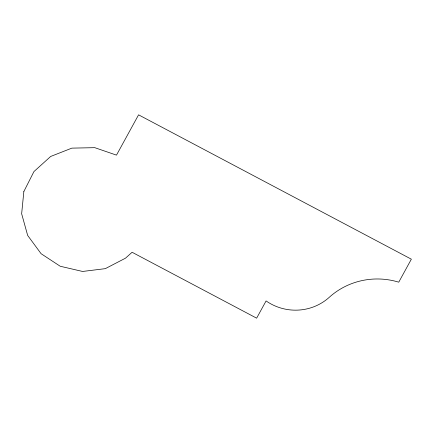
<?xml version="1.0" encoding="UTF-8"?>
<svg xmlns="http://www.w3.org/2000/svg" width="433" height="433" viewBox="0 0 433 433"><rect width="100%" height="100%" fill="white"/><g stroke="black" fill="none" stroke-linecap="round" stroke-linejoin="round"><path stroke-width="0.65" d="M23.842 191.532L21.65 213.772L27.658 235.422L41.092 253.7L60.225 266.252L82.589 271.459L105.306 268.655L125.456 258.198L132.108 252.271L256.634 318.168L266.084 300.93A50.196 48.826 12.4 0 0 329.269 297.298A71.467 69.518 12.4 0 1 398.755 282.175L411.35 259.183L138.576 114.832L116.488 155.133L94.784 147.669L71.862 148.129L50.672 156.454L33.947 171.571L23.842 191.532"/></g></svg>
